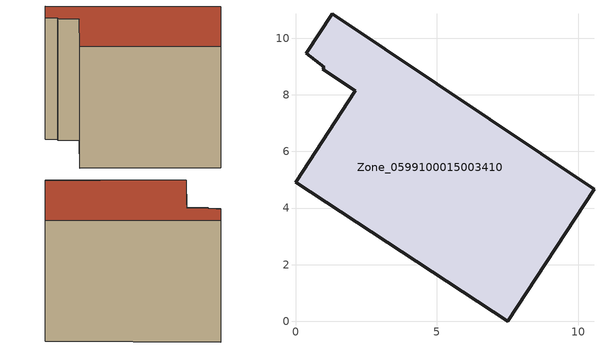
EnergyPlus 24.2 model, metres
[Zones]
Zone_0599100015003410
 floor ground (C_G): 0,4.9 2.11,8.14 0.96,8.9 1.01,8.98 0.38,9.46 1.29,10.87 10.55,4.67 7.5,0 z0.85
 wall outside (C_F): 2.11,8.14 0,4.9 7.5,0 10.55,4.67 1.29,10.87 0.38,9.46 1.01,8.98 0.96,8.9 2.11,8.14 z0.85:9.5
 roof outside (C_R): 0.96,8.9 2.11,8.14 0,4.9 7.5,0 10.55,4.67 1.29,10.87 0.38,9.46 1.01,8.98 z9.5
[BUILDING]
Pand.0599100015003410: North Axis=0; Terrain=City; Loads Convergence Tolerance Value=0.04; Temperature Convergence Tolerance Value=0.4; Solar Distribution=FullExterior; Maximum Number of Warmup Days=25; Minimum Number of Warmup Days=1
[Site:Location]
Rotterdam.The.Hague.AP_ZH_NLD Design_Conditions: Latitude=51.96; Longitude=4.45; Time Zone=1; Elevation=-4.5
[SITE:GROUNDTEMPERATURE:BUILDINGSURFACE]
18, 18, 18, 18, 18, 18, 18, 18, 18, 18, 18, 18
[MATERIAL] Thermal Absorptance=0.9; Solar Absorptance=0.7; Visible Absorptance=0.7
Name | Roughness | Thickness | Conductivity | Density | Specific Heat
G.TI.1975-1991 | MediumSmooth | 0.15 | 0.288461 | 540 | 1210
F.TI.1975-1991 | Rough | 0.3 | 0.230769 | 1920 | 840
R.TI.1975-1991 | MediumRough | 0.2 | 0.153846 | 1500 | 1000
[CONSTRUCTION]
C_G: G.TI.1975-1991
C_F: F.TI.1975-1991
C_R: R.TI.1975-1991
[ZONE]
Zone_0599100015003410: Type=1; Multiplier=1; Ceiling Height=Autocalculate; Volume=Autocalculate; Floor Area=autocalculate; Part of Total Floor Area=Yes
[ZONEINFILTRATION:DESIGNFLOWRATE]
Infil_Zone_0599100015003410: Zone or ZoneList or Space or SpaceList=Zone_0599100015003410; Schedule=AlwaysOn; Design Flow Rate Calculation Method=Flow/Area; Flow Rate per Floor Area=0.003; Constant Term Coefficient=1; Temperature Term Coefficient=0; Velocity Term Coefficient=0; Velocity Squared Term Coefficient=0
[HVACTEMPLATE:ZONE:IDEALLOADSAIRSYSTEM]
Zone_0599100015003410: Maximum Heating Supply Air Temperature=50; Minimum Cooling Supply Air Temperature=13; Maximum Heating Supply Air Humidity Ratio=0.0156; Minimum Cooling Supply Air Humidity Ratio=0.0077; Heating Limit=NoLimit; Cooling Limit=NoLimit; Dehumidification Control Type=ConstantSensibleHeatRatio; Cooling Sensible Heat Ratio=0.7; Dehumidification Setpoint=60; Humidification Control Type=None; Humidification Setpoint=30; Outdoor Air Method=None; Outdoor Air Flow Rate per Person=0.00944; Outdoor Air Flow Rate per Zone Floor Area=0; Outdoor Air Flow Rate per Zone=0; Demand Controlled Ventilation Type=None; Outdoor Air Economizer Type=NoEconomizer; Heat Recovery Type=None; Sensible Heat Recovery Effectiveness=0.7; Latent Heat Recovery Effectiveness=0.65
[ZONECONTROL:THERMOSTAT]
ThermostatControl_Zone_0599100015003410: Zone or ZoneList=Zone_0599100015003410; Control Type Schedule=DualSetpointControlType; Control 1=Thermostat_Zone_0599100015003410; Temperature Difference Between Cutout And Setpoint=0
[THERMOSTATSETPOINT:DUALSETPOINT]
Thermostat_Zone_0599100015003410: Heating Setpoint Temperature Schedule=HeatingSetpoint_Zone_0599100015003410; Cooling Setpoint Temperature Schedule=CoolingSetpoint_Zone_0599100015003410
[SCHEDULE:COMPACT]
HeatingSetpoint_Zone_0599100015003410: Through: 12/31, For: AllDays, Until: 24:00, 21
CoolingSetpoint_Zone_0599100015003410: Through: 12/31, For: AllDays, Until: 24:00, 24
DualSetpointControlType: Through: 12/31, For: AllDays, Until: 24:00, 4
AlwaysOn: Through: 12/31, For: AllDays, Until: 24:00, 1
